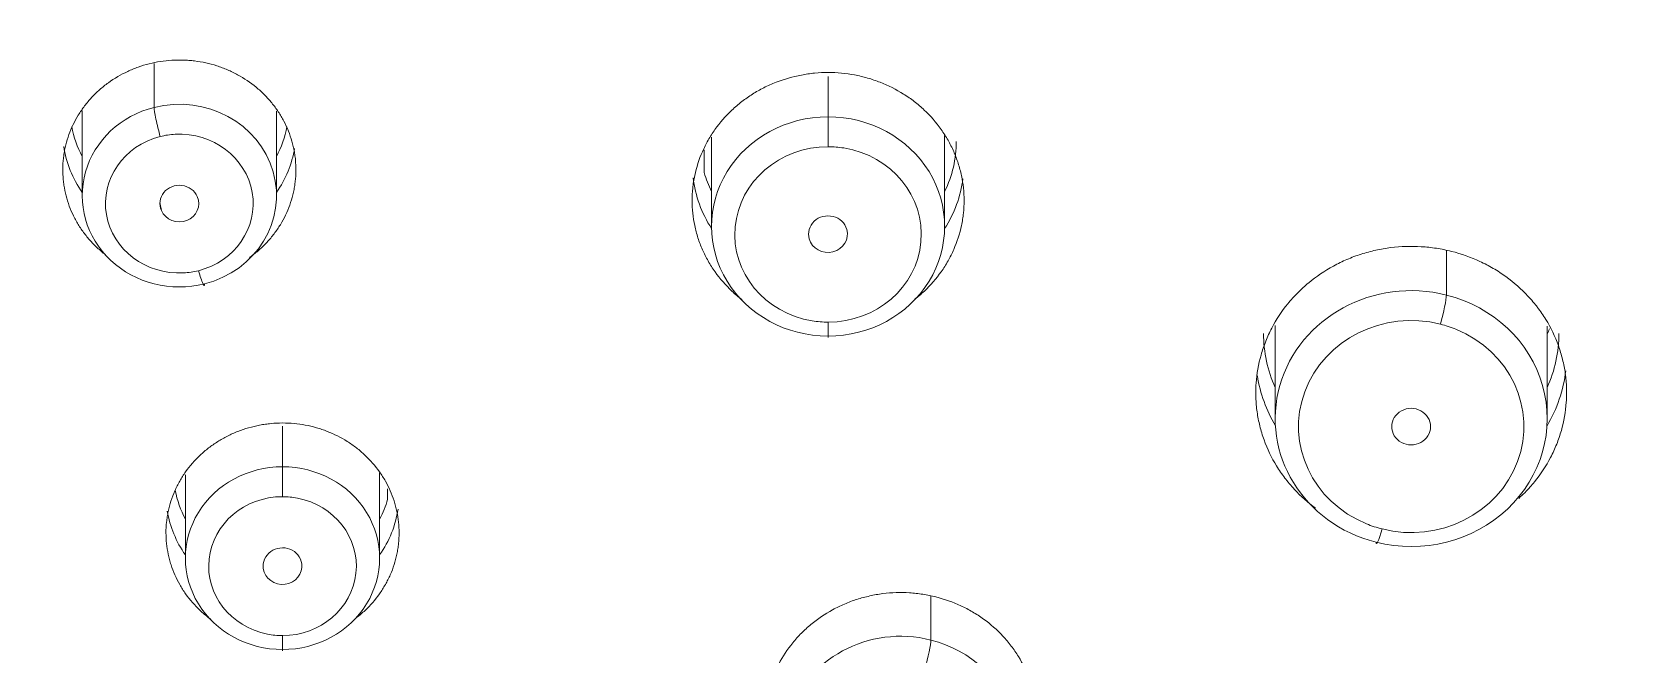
# Model space of a CAD drawing. Extents: x 3349 to 5808, y -3 to 827.
# Drawn here: x 3880.8 to 3897.19, y 529.81 to 536.21 of the extents above; entities that cross this region are included whole.
import ezdxf

# ---------------------------------------------------------------- set-up
doc = ezdxf.new("R2010")
doc.units = 0
doc.header["$LTSCALE"] = 4
doc.header["$MEASUREMENT"] = 0
doc.layers.get('0').update_dxf_attribs({"linetype": 'CONTINUOUS'})
doc.layers.add('1', color=7, linetype='CONTINUOUS')

msp = doc.modelspace()

# ---------------------------------------------------------------- linework, layer by layer
at = {"color": 7, "ltscale": 0.5}
msp.add_ellipse((3868.108, 529.628), major_axis=(-47.422, 0), ratio=0.896694, start_param=1.587359, end_param=7.826525, dxfattribs=at)
at = {"layer": '1', "color": 7, "linetype": 'Continuous', "lineweight": 13}
for p, q in [((3882.064, 535.882), (3882.064, 535.43)), ((3889.001, 535.748), (3889.001, 535.332)), ((3889.001, 535.025), (3889.001, 535.332)), ((3887.726, 534.759), (3887.726, 534.994)), ((3882.123, 534.452), (3882.138, 534.368)), ((3895.366, 533.959), (3895.366, 533.5)), ((3889.001, 533.063), (3889.001, 533.22)), ((3883.385, 532.15), (3883.385, 531.734)), ((3883.385, 531.426), (3883.385, 531.734)), ((3884.467, 531.397), (3884.467, 531.506)), ((3890.059, 530.406), (3890.059, 529.953)), ((3883.385, 529.998), (3883.385, 529.84))]:
    msp.add_line(p, q, dxfattribs=at)
at = {"layer": '1', "color": 7, "linetype": 'Continuous', "lineweight": 18}
for p, q in [((3881.323, 535.397), (3881.323, 534.522)), ((3883.323, 534.522), (3883.323, 535.389)), ((3887.801, 535.124), (3887.801, 534.205)), ((3890.201, 534.205), (3890.201, 535.14)), ((3893.604, 533.185), (3893.604, 532.229)), ((3896.404, 532.229), (3896.404, 533.179)), ((3882.385, 531.652), (3882.385, 530.794)), ((3884.385, 530.794), (3884.385, 531.672))]:
    msp.add_line(p, q, dxfattribs=at)
for centre, major_axis, ratio, start_param, end_param in [((3882.323, 534.522), (-1, 0), 0.939693, 1.832596, 4.974188), ((3882.323, 534.522), (-1, 0), 0.939693, 4.974188, 8.115781), ((3882.323, 535.398), (1.12, 0), 0.939693, 3.300439, 3.608757), ((3882.323, 535.398), (1.12, 0), 0.939693, 5.816021, 6.123259), ((3889.001, 534.205), (-1.2, 0), 0.939693, 4.712389, 7.853982), ((3889.001, 534.205), (-1.2, 0), 0.939693, 1.570796, 4.712389), ((3882.323, 535.179), (-1.2, 0), 0.939693, 0.134094, 0.585682), ((3889.001, 535.08), (1.32, 0), 0.939693, 5.853442, 6.283153), ((3882.323, 535.179), (-1.2, 0), 0.939693, 2.555919, 2.989553), ((3889.001, 534.861), (-1.4, 0), 0.939693, 0.119626, 0.541385), ((3889.001, 535.08), (1.32, 0), 0.939693, 3.403392, 3.57132), ((3889.001, 534.861), (-1.4, 0), 0.939693, 2.600208, 3.015782), ((3882.323, 534.44), (0.2, 0), 0.939667, 0.392312, 3.533909), ((3882.323, 534.44), (0.2, 0), 0.939667, 3.533909, 6.675498), ((3889, 534.126), (0.2, 0), 0.939568, 0.261185, 3.402778), ((3889, 534.126), (0.2, 0), 0.939568, 3.402778, 6.54437), ((3895.004, 532.229), (-1.4, 0), 0.939693, 4.45059, 7.592182), ((3895.004, 532.229), (-1.4, 0), 0.939693, 1.308997, 4.45059), ((3895.004, 533.105), (1.52, 0), 0.939693, 3.141593, 3.541655), ((3895.004, 533.652), (-1.52, 0), 0.939693, 2.74153, 2.784285), ((3895.004, 533.105), (1.52, 0), 0.939693, 5.883123, 6.283185), ((3895.004, 532.886), (-1.6, 0), 0.939693, 2.633305, 3.032156), ((3895.004, 532.886), (-1.6, 0), 0.939693, 0.14511, 0.508279), ((3895.003, 532.147), (0.2, 0), 0.939553, 0.130414, 3.272007), ((3895.003, 532.147), (0.2, 0), 0.939553, 3.272007, 6.4136), ((3883.385, 530.794), (-1, 0), 0.939693, 4.712389, 7.853982), ((3883.385, 530.794), (-1, 0), 0.939693, 1.570796, 4.712389), ((3883.385, 531.67), (1.12, 0), 0.939693, 3.31402, 3.608741), ((3883.385, 531.451), (-1.2, 0), 0.939693, 0.154674, 0.585662), ((3883.385, 531.67), (1.12, 0), 0.939693, 5.816004, 6.021386), ((3883.385, 531.451), (-1.2, 0), 0.939693, 2.555931, 3.005522), ((3883.385, 530.712), (0.2, 0), 0.939658, 0.130651, 3.272247), ((3883.385, 530.712), (0.2, 0), 0.939658, 3.272247, 6.413836), ((3889.749, 528.863), (-1.2, 0), 0.939693, 4.45059, 7.592182), ((3889.749, 528.863), (-1.2, 0), 0.939693, 1.308997, 4.45059)]:
    msp.add_ellipse(centre, major_axis=major_axis, ratio=ratio, start_param=start_param, end_param=end_param, dxfattribs=at)
at = {"layer": '1', "color": 7, "linetype": 'Continuous', "lineweight": 13}
for centre, major_axis, ratio, start_param, end_param in [((3882.126, 535.212), (-0.059, 0.233), 0.088521, 0.338071, 1.908868), ((3882.323, 534.44), (-0.76, 0), 0.939693, 4.974188, 7.911026), ((3882.323, 534.44), (-0.76, 0), 0.939693, 4.769434, 4.974188), ((3882.323, 534.44), (-0.76, 0), 0.939693, 1.832596, 4.769434), ((3889.001, 534.123), (-0.96, 0), 0.939693, 4.712389, 7.683353), ((3889.001, 534.123), (-0.96, 0), 0.939693, 4.54176, 4.712389), ((3889.001, 534.123), (-0.96, 0), 0.939693, 1.570796, 4.54176), ((3882.323, 534.44), (-0.76, 0), 0.939693, 1.627841, 1.832596), ((3882.52, 533.832), (0.059, -0.233), 0.088521, 5.05046, 6.621257), ((3895.304, 533.282), (0.059, 0.233), 0.088521, 4.374318, 5.945114), ((3889.001, 534.123), (-0.96, 0), 0.939693, 1.400167, 1.570796), ((3895.004, 532.147), (-1.16, 0), 0.939693, 4.45059, 7.445929), ((3895.004, 532.147), (-1.16, 0), 0.939693, 1.308997, 4.304336), ((3895.004, 532.147), (-1.16, 0), 0.939693, 4.304336, 4.45059), ((3883.385, 530.712), (-0.76, 0), 0.939693, 4.712389, 7.649227), ((3883.385, 530.712), (-0.76, 0), 0.939693, 4.507634, 4.712389), ((3883.385, 530.712), (-0.76, 0), 0.939693, 1.570796, 4.507634), ((3895.004, 532.147), (-1.16, 0), 0.939693, 1.162744, 1.308997), ((3894.704, 531.177), (-0.059, -0.233), 0.088521, 5.945114, 7.51591), ((3883.385, 530.712), (-0.76, 0), 0.939693, 1.366042, 1.570796), ((3889.997, 529.735), (0.059, 0.233), 0.088521, 4.374318, 5.945114)]:
    msp.add_ellipse(centre, major_axis=major_axis, ratio=ratio, start_param=start_param, end_param=end_param, dxfattribs=at)
at = {"layer": '1', "color": 7, "linetype": 'Continuous', "lineweight": 18}
for points, knots in [([(3867.787, 577.688), (3869.502, 577.688), (3871.193, 577.608), (3874.515, 577.302), (3876.146, 577.076), (3879.333, 576.491), (3880.891, 576.133), (3883.922, 575.297), (3885.396, 574.821), (3888.251, 573.765), (3889.632, 573.185), (3892.297, 571.937), (3893.58, 571.269), (3896.045, 569.858), (3897.227, 569.116), (3899.488, 567.571), (3900.566, 566.768), (3902.62, 565.114), (3903.595, 564.264), (3905.444, 562.528), (3906.318, 561.642), (3907.966, 559.846), (3908.74, 558.936), (3910.192, 557.102), (3910.87, 556.178), (3912.136, 554.326), (3912.723, 553.398), (3913.812, 551.548), (3914.314, 550.625), (3915.697, 547.875), (3916.459, 546.066), (3917.71, 542.54), (3918.2, 540.822), (3918.768, 538.337), (3918.929, 537.524), (3919.204, 535.934), (3919.317, 535.158), (3919.501, 533.645), (3919.571, 532.909), (3919.677, 531.481), (3919.711, 530.788), (3919.75, 529.449), (3919.754, 528.802), (3919.737, 527.556), (3919.716, 526.955), (3919.624, 525.222), (3919.524, 524.157), (3919.281, 522.2), (3919.138, 521.309), (3918.841, 519.697), (3918.686, 518.977), (3918.463, 518.023), (3918.389, 517.726), (3918.283, 517.311), (3918.231, 517.112), (3918.173, 516.893), (3918.144, 516.787), (3918.13, 516.735), (3918.123, 516.709), (3918.119, 516.696), (3918.117, 516.689), (3918.117, 516.686), (3918.116, 516.685), (3918.116, 516.684), (3918.116, 516.683), (3918.116, 516.683), (3918.116, 516.683), (3918.116, 516.683), (3918.116, 516.683), (3917.701, 515.17), (3917.216, 513.701), (3916.135, 510.864), (3915.54, 509.496), (3914.583, 507.517), (3914.253, 506.87), (3913.574, 505.598), (3913.226, 504.974), (3912.159, 503.134), (3911.421, 501.952), (3909.922, 499.663), (3909.16, 498.559), (3907.993, 496.969), (3907.6, 496.451), (3906.805, 495.438), (3906.404, 494.943), (3905.189, 493.493), (3904.367, 492.572), (3902.713, 490.816), (3901.88, 489.982), (3900.649, 488.772), (3900.242, 488.376), (3899.437, 487.594), (3899.04, 487.208), (3897.866, 486.061), (3897.109, 485.312), (3895.654, 483.839), (3894.955, 483.115), (3893.621, 481.688), (3892.986, 480.986), (3891.784, 479.603), (3891.218, 478.922), (3890.154, 477.584), (3889.657, 476.926), (3888.73, 475.635), (3888.301, 475.001), (3887.706, 474.072), (3887.516, 473.766), (3887.242, 473.311), (3887.153, 473.161), (3887.022, 472.937), (3886.957, 472.825), (3886.883, 472.695), (3886.846, 472.63), (3886.828, 472.598), (3886.819, 472.582), (3886.814, 472.574), (3886.812, 472.57), (3886.811, 472.568), (3886.81, 472.567), (3886.81, 472.566), (3886.81, 472.566), (3886.809, 472.566), (3886.807, 472.562), (3886.781, 472.515), (3886.68, 472.335), (3886.605, 472.201), (3886.411, 471.845), (3886.292, 471.623), (3886.013, 471.086), (3885.853, 470.772), (3885.501, 470.049), (3885.308, 469.639), (3884.899, 468.722), (3884.682, 468.213), (3884.235, 467.094), (3884.006, 466.484), (3883.546, 465.157), (3883.315, 464.442), (3882.863, 462.905), (3882.642, 462.083), (3882.221, 460.335), (3882.02, 459.409), (3881.646, 457.448), (3881.473, 456.413), (3881.158, 454.235), (3881.016, 453.091), (3880.763, 450.695), (3880.653, 449.444), (3880.459, 446.838), (3880.377, 445.484), (3880.237, 442.674), (3880.178, 432.206), (3880.106, 429.948), (3880.084, 429.183), (3880.054, 428.017), (3880.044, 427.625), (3880.031, 427.032), (3880.024, 426.734), (3880.017, 426.385), (3880.013, 426.21), (3880.012, 426.123), (3880.011, 426.079), (3880.01, 426.057), (3880.01, 426.046), (3880.01, 426.04), (3880.01, 426.038), (3880.01, 426.036), (3880.01, 426.036), (3880.01, 426.035), (3880.01, 426.035), (3879.99, 425.043), (3879.97, 423.928), (3879.943, 422.074), (3879.934, 421.426), (3879.917, 420.071), (3879.909, 419.363), (3879.893, 417.887), (3879.885, 417.118), (3879.871, 415.518), (3879.864, 414.686), (3879.845, 412.095), (3879.833, 410.239), (3879.814, 406.286), (3879.807, 404.187), (3879.795, 399.741), (3879.791, 397.393), (3879.787, 393.692), (3879.786, 392.429), (3879.784, 389.84), (3879.783, 388.515), (3879.782, 384.449), (3879.782, 381.615), (3879.782, 378.658)], [0, 0, 0, 0, 0.0125, 0.0125, 0.025, 0.025, 0.0375, 0.0375, 0.05, 0.05, 0.0625, 0.0625, 0.075, 0.075, 0.0875, 0.0875, 0.1, 0.1, 0.1125, 0.1125, 0.125, 0.125, 0.1375, 0.1375, 0.15, 0.15, 0.1625, 0.1625, 0.175, 0.175, 0.2, 0.2, 0.225, 0.225, 0.2375, 0.2375, 0.25, 0.25, 0.2625, 0.2625, 0.275, 0.275, 0.2875, 0.2875, 0.3, 0.3, 0.325, 0.325, 0.35, 0.35, 0.375, 0.375, 0.3875, 0.3875, 0.39375, 0.396875, 0.398437, 0.399219, 0.399609, 0.399805, 0.399902, 0.399951, 0.399976, 0.399988, 0.399994, 0.399997, 0.399998, 0.399998, 0.4, 0.4, 0.4125, 0.4125, 0.425, 0.425, 0.43125, 0.43125, 0.4375, 0.4375, 0.45, 0.45, 0.4625, 0.4625, 0.46875, 0.46875, 0.475, 0.475, 0.4875, 0.4875, 0.5, 0.5, 0.50625, 0.50625, 0.5125, 0.5125, 0.525, 0.525, 0.5375, 0.5375, 0.55, 0.55, 0.5625, 0.5625, 0.575, 0.575, 0.5875, 0.5875, 0.59375, 0.59375, 0.596875, 0.596875, 0.598437, 0.599219, 0.599609, 0.599805, 0.599902, 0.599951, 0.599976, 0.599988, 0.599994, 0.599997, 0.599997, 0.6, 0.6, 0.6125, 0.6125, 0.625, 0.625, 0.6375, 0.6375, 0.65, 0.65, 0.6625, 0.6625, 0.675, 0.675, 0.6875, 0.6875, 0.7, 0.7, 0.7125, 0.7125, 0.725, 0.725, 0.7375, 0.7375, 0.75, 0.75, 0.7625, 0.7625, 0.775, 0.775, 0.7875, 0.7875, 0.79375, 0.79375, 0.796875, 0.796875, 0.798437, 0.799219, 0.799609, 0.799805, 0.799902, 0.799951, 0.799976, 0.799988, 0.799994, 0.799997, 0.799998, 0.799998, 0.8, 0.8, 0.825, 0.825, 0.8375, 0.8375, 0.85, 0.85, 0.8625, 0.8625, 0.875, 0.875, 0.9, 0.9, 0.925, 0.925, 0.95, 0.95, 0.9625, 0.9625, 0.975, 0.975, 1, 1, 1, 1]), ([(3881.564, 533.913), (3881.553, 533.921), (3881.543, 533.929), (3881.518, 533.95), (3881.503, 533.963), (3881.475, 533.989), (3881.461, 534.002), (3881.42, 534.042), (3881.37, 534.098), (3881.325, 534.159), (3881.294, 534.206), (3881.284, 534.222), (3881.265, 534.254), (3881.256, 534.271), (3881.212, 534.354), (3881.185, 534.423), (3881.154, 534.53), (3881.146, 534.566), (3881.136, 534.621), (3881.133, 534.639), (3881.129, 534.676), (3881.127, 534.695), (3881.121, 534.787), (3881.123, 534.86), (3881.136, 534.952), (3881.139, 534.97), (3881.146, 535.007), (3881.15, 535.025), (3881.163, 535.079), (3881.174, 535.115), (3881.212, 535.219), (3881.244, 535.286), (3881.293, 535.367), (3881.304, 535.383), (3881.325, 535.414), (3881.358, 535.46), (3881.419, 535.532), (3881.473, 535.585), (3881.531, 535.636), (3881.561, 535.66), (3881.655, 535.728), (3881.721, 535.766), (3881.809, 535.807), (3881.827, 535.815), (3881.863, 535.83), (3881.881, 535.837), (3881.937, 535.857), (3881.974, 535.868), (3882.013, 535.878)], [0, 0, 0, 0, 0.01555, 0.01555, 0.037924, 0.037924, 0.060297, 0.060297, 0.105045, 0.149793, 0.149793, 0.172167, 0.172167, 0.194541, 0.194541, 0.284036, 0.284036, 0.328784, 0.328784, 0.351158, 0.351158, 0.373532, 0.373532, 0.463027, 0.463027, 0.485401, 0.485401, 0.507775, 0.507775, 0.552523, 0.552523, 0.642018, 0.642018, 0.664392, 0.664392, 0.686766, 0.731514, 0.776261, 0.776261, 0.821009, 0.821009, 0.910505, 0.910505, 0.932878, 0.932878, 0.955252, 0.955252, 1, 1, 1, 1]), ([(3882.013, 535.878), (3882.089, 535.897), (3882.166, 535.909), (3882.283, 535.916), (3882.323, 535.917), (3882.382, 535.915), (3882.401, 535.914), (3882.441, 535.911), (3882.461, 535.909), (3882.558, 535.897), (3882.634, 535.88), (3882.727, 535.851), (3882.745, 535.844), (3882.782, 535.831), (3882.8, 535.823), (3882.854, 535.8), (3882.889, 535.783), (3882.991, 535.728), (3883.055, 535.685), (3883.129, 535.624), (3883.143, 535.612), (3883.172, 535.586), (3883.186, 535.573), (3883.226, 535.532), (3883.276, 535.476), (3883.321, 535.416), (3883.352, 535.368), (3883.362, 535.353), (3883.381, 535.32), (3883.391, 535.304), (3883.434, 535.22), (3883.462, 535.151), (3883.492, 535.045), (3883.501, 535.009), (3883.51, 534.954), (3883.513, 534.935), (3883.518, 534.898), (3883.519, 534.88), (3883.526, 534.788), (3883.523, 534.714), (3883.51, 534.623), (3883.507, 534.604), (3883.5, 534.568), (3883.496, 534.549), (3883.483, 534.495), (3883.472, 534.46), (3883.435, 534.355), (3883.402, 534.288), (3883.353, 534.207), (3883.343, 534.192), (3883.321, 534.16), (3883.288, 534.115), (3883.227, 534.042), (3883.173, 533.989), (3883.116, 533.939), (3883.085, 533.915), (3883.051, 533.89), (3883.048, 533.888), (3883.045, 533.885)], [0, 0, 0, 0, 0.071185, 0.071185, 0.106777, 0.106777, 0.124573, 0.124573, 0.142369, 0.142369, 0.213554, 0.213554, 0.23135, 0.23135, 0.249146, 0.249146, 0.284738, 0.284738, 0.355923, 0.355923, 0.373719, 0.373719, 0.391515, 0.391515, 0.427107, 0.462699, 0.462699, 0.480495, 0.480495, 0.498292, 0.498292, 0.569476, 0.569476, 0.605068, 0.605068, 0.622864, 0.622864, 0.640661, 0.640661, 0.711845, 0.711845, 0.729641, 0.729641, 0.747437, 0.747437, 0.78303, 0.78303, 0.854214, 0.854214, 0.87201, 0.87201, 0.889806, 0.925399, 0.960991, 0.960991, 0.996583, 0.996583, 1, 1, 1, 1]), ([(3888.117, 533.449), (3888.116, 533.45), (3888.114, 533.451), (3888.077, 533.48), (3888.043, 533.509), (3887.947, 533.6), (3887.889, 533.666), (3887.825, 533.756), (3887.812, 533.775), (3887.789, 533.812), (3887.777, 533.831), (3887.745, 533.888), (3887.706, 533.965), (3887.675, 534.046), (3887.655, 534.108), (3887.649, 534.129), (3887.638, 534.171), (3887.633, 534.192), (3887.61, 534.298), (3887.601, 534.384), (3887.601, 534.512), (3887.603, 534.556), (3887.61, 534.62), (3887.613, 534.642), (3887.62, 534.685), (3887.624, 534.706), (3887.646, 534.812), (3887.672, 534.894), (3887.716, 534.993), (3887.725, 535.013), (3887.745, 535.052), (3887.755, 535.072), (3887.788, 535.129), (3887.811, 535.166), (3887.887, 535.273), (3887.945, 535.34), (3888.027, 535.416), (3888.044, 535.431), (3888.078, 535.46), (3888.095, 535.475), (3888.148, 535.516), (3888.221, 535.567), (3888.299, 535.611), (3888.36, 535.642), (3888.381, 535.651), (3888.423, 535.67), (3888.444, 535.679), (3888.55, 535.72), (3888.637, 535.745), (3888.749, 535.766), (3888.771, 535.77), (3888.817, 535.776), (3888.84, 535.779), (3888.909, 535.786), (3888.955, 535.788), (3889.001, 535.788)], [0, 0, 0, 0, 0.001478, 0.001478, 0.041419, 0.041419, 0.1213, 0.1213, 0.141271, 0.141271, 0.161241, 0.161241, 0.201182, 0.241123, 0.241123, 0.261094, 0.261094, 0.281064, 0.281064, 0.360946, 0.360946, 0.400887, 0.400887, 0.420857, 0.420857, 0.440828, 0.440828, 0.520709, 0.520709, 0.54068, 0.54068, 0.56065, 0.56065, 0.600591, 0.600591, 0.680473, 0.680473, 0.700443, 0.700443, 0.720414, 0.720414, 0.760355, 0.800296, 0.800296, 0.820266, 0.820266, 0.840236, 0.840236, 0.920118, 0.920118, 0.940089, 0.940089, 0.960059, 0.960059, 1, 1, 1, 1]), ([(3889.001, 535.788), (3889.094, 535.788), (3889.185, 535.779), (3889.319, 535.754), (3889.363, 535.744), (3889.429, 535.725), (3889.451, 535.718), (3889.495, 535.703), (3889.516, 535.696), (3889.622, 535.654), (3889.702, 535.614), (3889.797, 535.554), (3889.816, 535.542), (3889.853, 535.516), (3889.871, 535.503), (3889.925, 535.461), (3889.959, 535.433), (3890.056, 535.341), (3890.114, 535.275), (3890.178, 535.185), (3890.19, 535.167), (3890.214, 535.13), (3890.225, 535.111), (3890.257, 535.054), (3890.296, 534.976), (3890.327, 534.895), (3890.347, 534.834), (3890.353, 534.813), (3890.365, 534.771), (3890.37, 534.749), (3890.392, 534.643), (3890.401, 534.558), (3890.401, 534.429), (3890.399, 534.386), (3890.392, 534.321), (3890.389, 534.3), (3890.383, 534.257), (3890.379, 534.235), (3890.356, 534.13), (3890.33, 534.048), (3890.286, 533.948), (3890.277, 533.928), (3890.257, 533.889), (3890.247, 533.87), (3890.214, 533.812), (3890.191, 533.775), (3890.115, 533.668), (3890.057, 533.602), (3889.976, 533.525), (3889.959, 533.51), (3889.926, 533.482), (3889.91, 533.469), (3889.894, 533.457)], [0, 0, 0, 0, 0.080135, 0.080135, 0.120202, 0.120202, 0.140236, 0.140236, 0.160269, 0.160269, 0.240404, 0.240404, 0.260438, 0.260438, 0.280471, 0.280471, 0.320538, 0.320538, 0.400673, 0.400673, 0.420707, 0.420707, 0.44074, 0.44074, 0.480808, 0.520875, 0.520875, 0.540909, 0.540909, 0.560942, 0.560942, 0.641077, 0.641077, 0.681144, 0.681144, 0.701178, 0.701178, 0.721212, 0.721212, 0.801346, 0.801346, 0.82138, 0.82138, 0.841413, 0.841413, 0.881481, 0.881481, 0.961615, 0.961615, 0.981649, 0.981649, 1, 1, 1, 1]), ([(3894.019, 531.308), (3893.94, 531.366), (3893.867, 531.431), (3893.784, 531.52), (3893.759, 531.548), (3893.735, 531.578), (3893.719, 531.597), (3893.711, 531.607), (3893.673, 531.658), (3893.644, 531.699), (3893.566, 531.827), (3893.523, 531.916), (3893.48, 532.033), (3893.473, 532.057), (3893.458, 532.105), (3893.452, 532.129), (3893.434, 532.201), (3893.415, 532.297), (3893.406, 532.395), (3893.404, 532.469), (3893.404, 532.493), (3893.404, 532.543), (3893.405, 532.568), (3893.414, 532.691), (3893.431, 532.788), (3893.471, 532.93), (3893.487, 532.977), (3893.515, 533.047), (3893.525, 533.07), (3893.546, 533.115), (3893.557, 533.138), (3893.615, 533.248), (3893.67, 533.332), (3893.749, 533.429), (3893.766, 533.449), (3893.792, 533.477), (3893.8, 533.486), (3893.818, 533.505), (3893.862, 533.551), (3893.909, 533.593), (3894.027, 533.69), (3894.111, 533.748), (3894.226, 533.81), (3894.249, 533.822), (3894.295, 533.845), (3894.319, 533.855), (3894.39, 533.886), (3894.487, 533.922), (3894.588, 533.949), (3894.664, 533.966), (3894.69, 533.971), (3894.742, 533.98), (3894.768, 533.984), (3894.898, 534), (3895.002, 534.003), (3895.133, 533.995), (3895.159, 533.993), (3895.211, 533.988), (3895.237, 533.984), (3895.315, 533.972), (3895.367, 533.962), (3895.418, 533.949)], [0, 0, 0, 0, 0.068534, 0.068534, 0.086447, 0.095403, 0.095403, 0.10436, 0.10436, 0.140186, 0.140186, 0.211837, 0.211837, 0.22975, 0.22975, 0.247662, 0.247662, 0.283488, 0.319314, 0.319314, 0.337226, 0.337226, 0.355139, 0.355139, 0.42679, 0.42679, 0.462616, 0.462616, 0.480529, 0.480529, 0.498442, 0.498442, 0.570093, 0.570093, 0.588006, 0.588006, 0.596962, 0.596962, 0.605918, 0.641744, 0.641744, 0.713395, 0.713395, 0.731308, 0.731308, 0.749221, 0.749221, 0.785046, 0.820872, 0.820872, 0.838785, 0.838785, 0.856698, 0.856698, 0.928349, 0.928349, 0.946262, 0.946262, 0.964174, 0.964174, 1, 1, 1, 1]), ([(3895.418, 533.949), (3895.52, 533.923), (3895.618, 533.889), (3895.758, 533.824), (3895.804, 533.8), (3895.87, 533.761), (3895.893, 533.747), (3895.936, 533.719), (3895.957, 533.704), (3896.061, 533.629), (3896.137, 533.562), (3896.223, 533.47), (3896.249, 533.441), (3896.273, 533.412), (3896.289, 533.392), (3896.297, 533.382), (3896.335, 533.332), (3896.363, 533.29), (3896.442, 533.163), (3896.485, 533.074), (3896.527, 532.957), (3896.535, 532.933), (3896.549, 532.885), (3896.556, 532.861), (3896.574, 532.789), (3896.593, 532.693), (3896.601, 532.595), (3896.604, 532.521), (3896.604, 532.496), (3896.603, 532.447), (3896.602, 532.422), (3896.593, 532.298), (3896.576, 532.202), (3896.536, 532.059), (3896.52, 532.013), (3896.492, 531.943), (3896.482, 531.92), (3896.461, 531.874), (3896.45, 531.852), (3896.393, 531.742), (3896.338, 531.658), (3896.258, 531.56), (3896.242, 531.541), (3896.216, 531.513), (3896.207, 531.503), (3896.19, 531.485), (3896.161, 531.456), (3896.132, 531.428), (3896.111, 531.409)], [0, 0, 0, 0, 0.092807, 0.092807, 0.139211, 0.139211, 0.162413, 0.162413, 0.185615, 0.185615, 0.278422, 0.278422, 0.301624, 0.313225, 0.313225, 0.324826, 0.324826, 0.37123, 0.37123, 0.464037, 0.464037, 0.487239, 0.487239, 0.510441, 0.510441, 0.556845, 0.603248, 0.603248, 0.62645, 0.62645, 0.649652, 0.649652, 0.742459, 0.742459, 0.788863, 0.788863, 0.812065, 0.812065, 0.835267, 0.835267, 0.928074, 0.928074, 0.951276, 0.951276, 0.962877, 0.962877, 0.974478, 1, 1, 1, 1]), ([(3882.649, 530.163), (3882.641, 530.169), (3882.632, 530.175), (3882.594, 530.205), (3882.565, 530.23), (3882.482, 530.308), (3882.432, 530.365), (3882.377, 530.442), (3882.366, 530.458), (3882.346, 530.489), (3882.336, 530.506), (3882.309, 530.554), (3882.275, 530.621), (3882.249, 530.69), (3882.232, 530.743), (3882.226, 530.761), (3882.217, 530.797), (3882.212, 530.815), (3882.193, 530.907), (3882.186, 530.98), (3882.185, 531.09), (3882.187, 531.127), (3882.193, 531.183), (3882.196, 531.201), (3882.201, 531.238), (3882.205, 531.256), (3882.224, 531.347), (3882.246, 531.417), (3882.284, 531.503), (3882.292, 531.52), (3882.309, 531.553), (3882.318, 531.57), (3882.346, 531.619), (3882.366, 531.651), (3882.431, 531.742), (3882.48, 531.799), (3882.55, 531.865), (3882.565, 531.878), (3882.594, 531.903), (3882.609, 531.915), (3882.654, 531.95), (3882.717, 531.994), (3882.784, 532.032), (3882.853, 532.067), (3882.889, 532.083), (3882.998, 532.126), (3883.073, 532.147), (3883.169, 532.165), (3883.189, 532.169), (3883.228, 532.174), (3883.247, 532.176), (3883.306, 532.182), (3883.346, 532.184), (3883.385, 532.184)], [0, 0, 0, 0, 0.010469, 0.010469, 0.050051, 0.050051, 0.129213, 0.129213, 0.149004, 0.149004, 0.168794, 0.168794, 0.208375, 0.247957, 0.247957, 0.267747, 0.267747, 0.287538, 0.287538, 0.3667, 0.3667, 0.406282, 0.406282, 0.426072, 0.426072, 0.445863, 0.445863, 0.525025, 0.525025, 0.544816, 0.544816, 0.564607, 0.564607, 0.604188, 0.604188, 0.68335, 0.68335, 0.703141, 0.703141, 0.722931, 0.722931, 0.762513, 0.802094, 0.802094, 0.841675, 0.841675, 0.920838, 0.920838, 0.940628, 0.940628, 0.960419, 0.960419, 1, 1, 1, 1]), ([(3883.385, 532.184), (3883.465, 532.184), (3883.543, 532.176), (3883.658, 532.155), (3883.696, 532.146), (3883.752, 532.13), (3883.771, 532.124), (3883.808, 532.112), (3883.827, 532.105), (3883.918, 532.069), (3883.986, 532.035), (3884.068, 531.984), (3884.084, 531.973), (3884.116, 531.951), (3884.131, 531.939), (3884.177, 531.904), (3884.206, 531.879), (3884.289, 531.801), (3884.339, 531.744), (3884.394, 531.667), (3884.404, 531.651), (3884.425, 531.619), (3884.435, 531.603), (3884.462, 531.554), (3884.496, 531.488), (3884.522, 531.419), (3884.539, 531.366), (3884.545, 531.348), (3884.554, 531.312), (3884.558, 531.293), (3884.578, 531.202), (3884.585, 531.129), (3884.585, 531.019), (3884.584, 530.982), (3884.578, 530.926), (3884.575, 530.908), (3884.57, 530.871), (3884.566, 530.853), (3884.547, 530.762), (3884.525, 530.692), (3884.487, 530.606), (3884.479, 530.589), (3884.462, 530.556), (3884.453, 530.539), (3884.425, 530.49), (3884.405, 530.458), (3884.34, 530.366), (3884.291, 530.309), (3884.221, 530.243), (3884.206, 530.231), (3884.177, 530.206), (3884.162, 530.194), (3884.142, 530.178), (3884.137, 530.174), (3884.132, 530.17)], [0, 0, 0, 0, 0.079466, 0.079466, 0.119199, 0.119199, 0.139065, 0.139065, 0.158932, 0.158932, 0.238398, 0.238398, 0.258264, 0.258264, 0.278131, 0.278131, 0.317864, 0.317864, 0.39733, 0.39733, 0.417196, 0.417196, 0.437063, 0.437063, 0.476796, 0.516529, 0.516529, 0.536395, 0.536395, 0.556262, 0.556262, 0.635728, 0.635728, 0.675461, 0.675461, 0.695327, 0.695327, 0.715194, 0.715194, 0.79466, 0.79466, 0.814526, 0.814526, 0.834393, 0.834393, 0.874126, 0.874126, 0.953592, 0.953592, 0.973458, 0.973458, 0.993325, 0.993325, 1, 1, 1, 1]), ([(3888.94, 528.046), (3888.925, 528.056), (3888.91, 528.066), (3888.823, 528.129), (3888.757, 528.188), (3888.681, 528.269), (3888.667, 528.285), (3888.638, 528.319), (3888.624, 528.337), (3888.584, 528.39), (3888.559, 528.426), (3888.49, 528.538), (3888.453, 528.616), (3888.416, 528.718), (3888.409, 528.739), (3888.396, 528.781), (3888.39, 528.802), (3888.375, 528.865), (3888.358, 528.949), (3888.351, 529.035), (3888.349, 529.1), (3888.348, 529.121), (3888.349, 529.164), (3888.35, 529.186), (3888.358, 529.294), (3888.372, 529.379), (3888.408, 529.504), (3888.422, 529.545), (3888.446, 529.606), (3888.455, 529.626), (3888.473, 529.666), (3888.483, 529.685), (3888.533, 529.782), (3888.581, 529.855), (3888.651, 529.94), (3888.665, 529.957), (3888.695, 529.99), (3888.711, 530.007), (3888.758, 530.054), (3888.791, 530.084), (3888.893, 530.169), (3888.968, 530.219), (3889.068, 530.274), (3889.088, 530.284), (3889.129, 530.304), (3889.149, 530.313), (3889.212, 530.34), (3889.297, 530.372), (3889.384, 530.395), (3889.452, 530.41), (3889.474, 530.415), (3889.52, 530.422), (3889.542, 530.426), (3889.656, 530.44), (3889.747, 530.443), (3889.861, 530.436), (3889.884, 530.434), (3889.93, 530.429), (3889.953, 530.426), (3890.021, 530.416), (3890.066, 530.407), (3890.111, 530.395)], [0, 0, 0, 0, 0.013946, 0.013946, 0.084378, 0.084378, 0.101986, 0.101986, 0.119594, 0.119594, 0.154811, 0.154811, 0.225243, 0.225243, 0.242851, 0.242851, 0.260459, 0.260459, 0.295675, 0.330892, 0.330892, 0.3485, 0.3485, 0.366108, 0.366108, 0.43654, 0.43654, 0.471757, 0.471757, 0.489365, 0.489365, 0.506973, 0.506973, 0.577405, 0.577405, 0.595013, 0.595013, 0.612621, 0.612621, 0.647838, 0.647838, 0.71827, 0.71827, 0.735878, 0.735878, 0.753486, 0.753486, 0.788703, 0.823919, 0.823919, 0.841527, 0.841527, 0.859135, 0.859135, 0.929568, 0.929568, 0.947176, 0.947176, 0.964784, 0.964784, 1, 1, 1, 1]), ([(3890.111, 530.395), (3890.2, 530.373), (3890.286, 530.342), (3890.408, 530.286), (3890.448, 530.265), (3890.507, 530.23), (3890.526, 530.219), (3890.564, 530.194), (3890.583, 530.181), (3890.674, 530.115), (3890.74, 530.057), (3890.816, 529.976), (3890.83, 529.959), (3890.859, 529.925), (3890.873, 529.908), (3890.913, 529.855), (3890.938, 529.819), (3891.007, 529.707), (3891.044, 529.629), (3891.081, 529.527), (3891.088, 529.506), (3891.101, 529.464), (3891.107, 529.443), (3891.122, 529.38), (3891.139, 529.296), (3891.146, 529.21), (3891.149, 529.145), (3891.149, 529.124), (3891.148, 529.08), (3891.147, 529.059), (3891.14, 528.95), (3891.125, 528.866), (3891.089, 528.741), (3891.075, 528.7), (3891.051, 528.639), (3891.042, 528.619), (3891.024, 528.579), (3891.014, 528.56), (3890.964, 528.463), (3890.916, 528.39), (3890.846, 528.304), (3890.832, 528.288), (3890.802, 528.254), (3890.786, 528.238), (3890.747, 528.198), (3890.722, 528.175), (3890.696, 528.152)], [0, 0, 0, 0, 0.09188, 0.09188, 0.13782, 0.13782, 0.16079, 0.16079, 0.18376, 0.18376, 0.27564, 0.27564, 0.29861, 0.29861, 0.32158, 0.32158, 0.36752, 0.36752, 0.459401, 0.459401, 0.482371, 0.482371, 0.505341, 0.505341, 0.551281, 0.597221, 0.597221, 0.620191, 0.620191, 0.643161, 0.643161, 0.735041, 0.735041, 0.780981, 0.780981, 0.803951, 0.803951, 0.826921, 0.826921, 0.918801, 0.918801, 0.941771, 0.941771, 0.964741, 0.964741, 1, 1, 1, 1])]:
    msp.add_open_spline(points, degree=3, knots=knots, dxfattribs=at)
at = {"layer": '1', "color": 7, "linetype": 'Continuous', "lineweight": 13}
msp.add_open_spline([(3867.787, 576.753), (3867.839, 576.753), (3867.944, 576.753), (3868.103, 576.752), (3868.262, 576.751), (3868.418, 576.75), (3868.572, 576.748), (3868.731, 576.745), (3868.896, 576.742), (3869.076, 576.738), (3869.273, 576.733), (3869.49, 576.727), (3869.728, 576.719), (3869.987, 576.709), (3870.268, 576.697), (3870.572, 576.683), (3870.903, 576.665), (3871.262, 576.643), (3871.65, 576.617), (3872.069, 576.586), (3872.522, 576.548), (3873.009, 576.504), (3873.534, 576.451), (3874.099, 576.388), (3874.708, 576.313), (3875.365, 576.226), (3876.072, 576.122), (3876.834, 575.999), (3877.656, 575.854), (3878.54, 575.684), (3879.492, 575.483), (3880.516, 575.248), (3881.615, 574.971), (3882.796, 574.646), (3884.064, 574.265), (3885.422, 573.819), (3886.87, 573.298), (3888.41, 572.692), (3890.046, 571.985), (3891.792, 571.157), (3893.662, 570.181), (3895.66, 569.029), (3897.784, 567.668), (3900.034, 566.058), (3902.409, 564.146), (3904.892, 561.871), (3907.403, 559.219), (3909.774, 556.288), (3911.836, 553.284), (3913.515, 550.406), (3914.835, 547.754), (3915.859, 545.344), (3916.652, 543.165), (3917.263, 541.197), (3917.735, 539.413), (3918.097, 537.793), (3918.372, 536.324), (3918.581, 534.986), (3918.74, 533.74), (3918.862, 532.525), (3918.954, 531.295), (3919.012, 530.061), (3919.036, 528.873), (3919.03, 527.757), (3918.998, 526.674), (3918.938, 525.542), (3918.839, 524.301), (3918.687, 522.917), (3918.468, 521.373), (3918.159, 519.649), (3917.73, 517.717), (3917.143, 515.551), (3916.354, 513.136), (3915.33, 510.51), (3914.08, 507.79), (3912.679, 505.149), (3911.238, 502.728), (3909.859, 500.585), (3908.581, 498.715), (3907.398, 497.094), (3906.296, 495.68), (3905.263, 494.432), (3904.294, 493.321), (3903.387, 492.329), (3902.537, 491.434), (3901.719, 490.602), (3900.9, 489.79), (3900.048, 488.956), (3899.133, 488.069), (3898.142, 487.106), (3897.075, 486.057), (3895.933, 484.915), (3894.71, 483.663), (3893.403, 482.278), (3892.022, 480.745), (3890.601, 479.067), (3889.197, 477.276), (3887.892, 475.442), (3886.752, 473.657), (3885.795, 471.97), (3884.974, 470.352), (3884.237, 468.727), (3883.566, 467.064), (3882.968, 465.379), (3882.437, 463.678), (3881.955, 461.916), (3881.508, 460.025), (3881.094, 457.952), (3880.717, 455.67), (3880.384, 453.151), (3880.099, 450.368), (3879.862, 447.29), (3879.675, 443.895), (3879.538, 431.207), (3879.447, 427.41), (3879.39, 423.727), (3879.354, 420.348), (3879.33, 417.295), (3879.312, 414.439), (3879.3, 411.634), (3879.291, 408.816), (3879.285, 406.009), (3879.283, 403.23), (3879.283, 400.422), (3879.285, 397.478), (3879.289, 394.309), (3879.296, 390.868), (3879.305, 387.133), (3879.317, 383.087), (3879.327, 380.227), (3879.332, 378.713), (3879.332, 378.657)], degree=3, knots=[0, 0, 0, 0, 0.000652, 0.001351, 0.002027, 0.002681, 0.003337, 0.004003, 0.0047, 0.005456, 0.006291, 0.007217, 0.008231, 0.009331, 0.010525, 0.011821, 0.013229, 0.014756, 0.016409, 0.018196, 0.020125, 0.022206, 0.024449, 0.026867, 0.029475, 0.032289, 0.035328, 0.038613, 0.042164, 0.046, 0.050143, 0.054618, 0.059453, 0.064678, 0.070327, 0.076442, 0.083041, 0.090126, 0.097747, 0.106024, 0.115093, 0.12505, 0.135948, 0.147904, 0.161128, 0.175856, 0.192149, 0.209311, 0.225825, 0.240677, 0.253868, 0.265569, 0.275924, 0.28514, 0.293416, 0.300895, 0.307628, 0.313673, 0.319253, 0.324676, 0.330244, 0.335991, 0.341447, 0.346374, 0.351136, 0.356165, 0.361752, 0.368024, 0.37503, 0.382884, 0.391747, 0.401791, 0.413192, 0.425973, 0.439671, 0.453283, 0.465884, 0.477132, 0.487063, 0.495827, 0.503618, 0.510657, 0.517089, 0.522923, 0.528213, 0.53318, 0.538088, 0.54317, 0.548617, 0.554558, 0.561003, 0.567918, 0.575388, 0.583565, 0.592466, 0.601958, 0.611845, 0.621704, 0.630856, 0.63899, 0.646527, 0.65407, 0.661791, 0.669425, 0.676878, 0.684504, 0.692688, 0.701621, 0.711397, 0.722122, 0.733928, 0.746962, 0.761371, 0.777149, 0.793696, 0.80965, 0.823969, 0.836642, 0.848461, 0.86026, 0.872292, 0.884267, 0.895929, 0.907611, 0.919945, 0.933324, 0.947874, 0.963666, 0.980768, 0.999279, 1, 1, 1, 1], dxfattribs=at)

doc.saveas('drawing.dxf')
